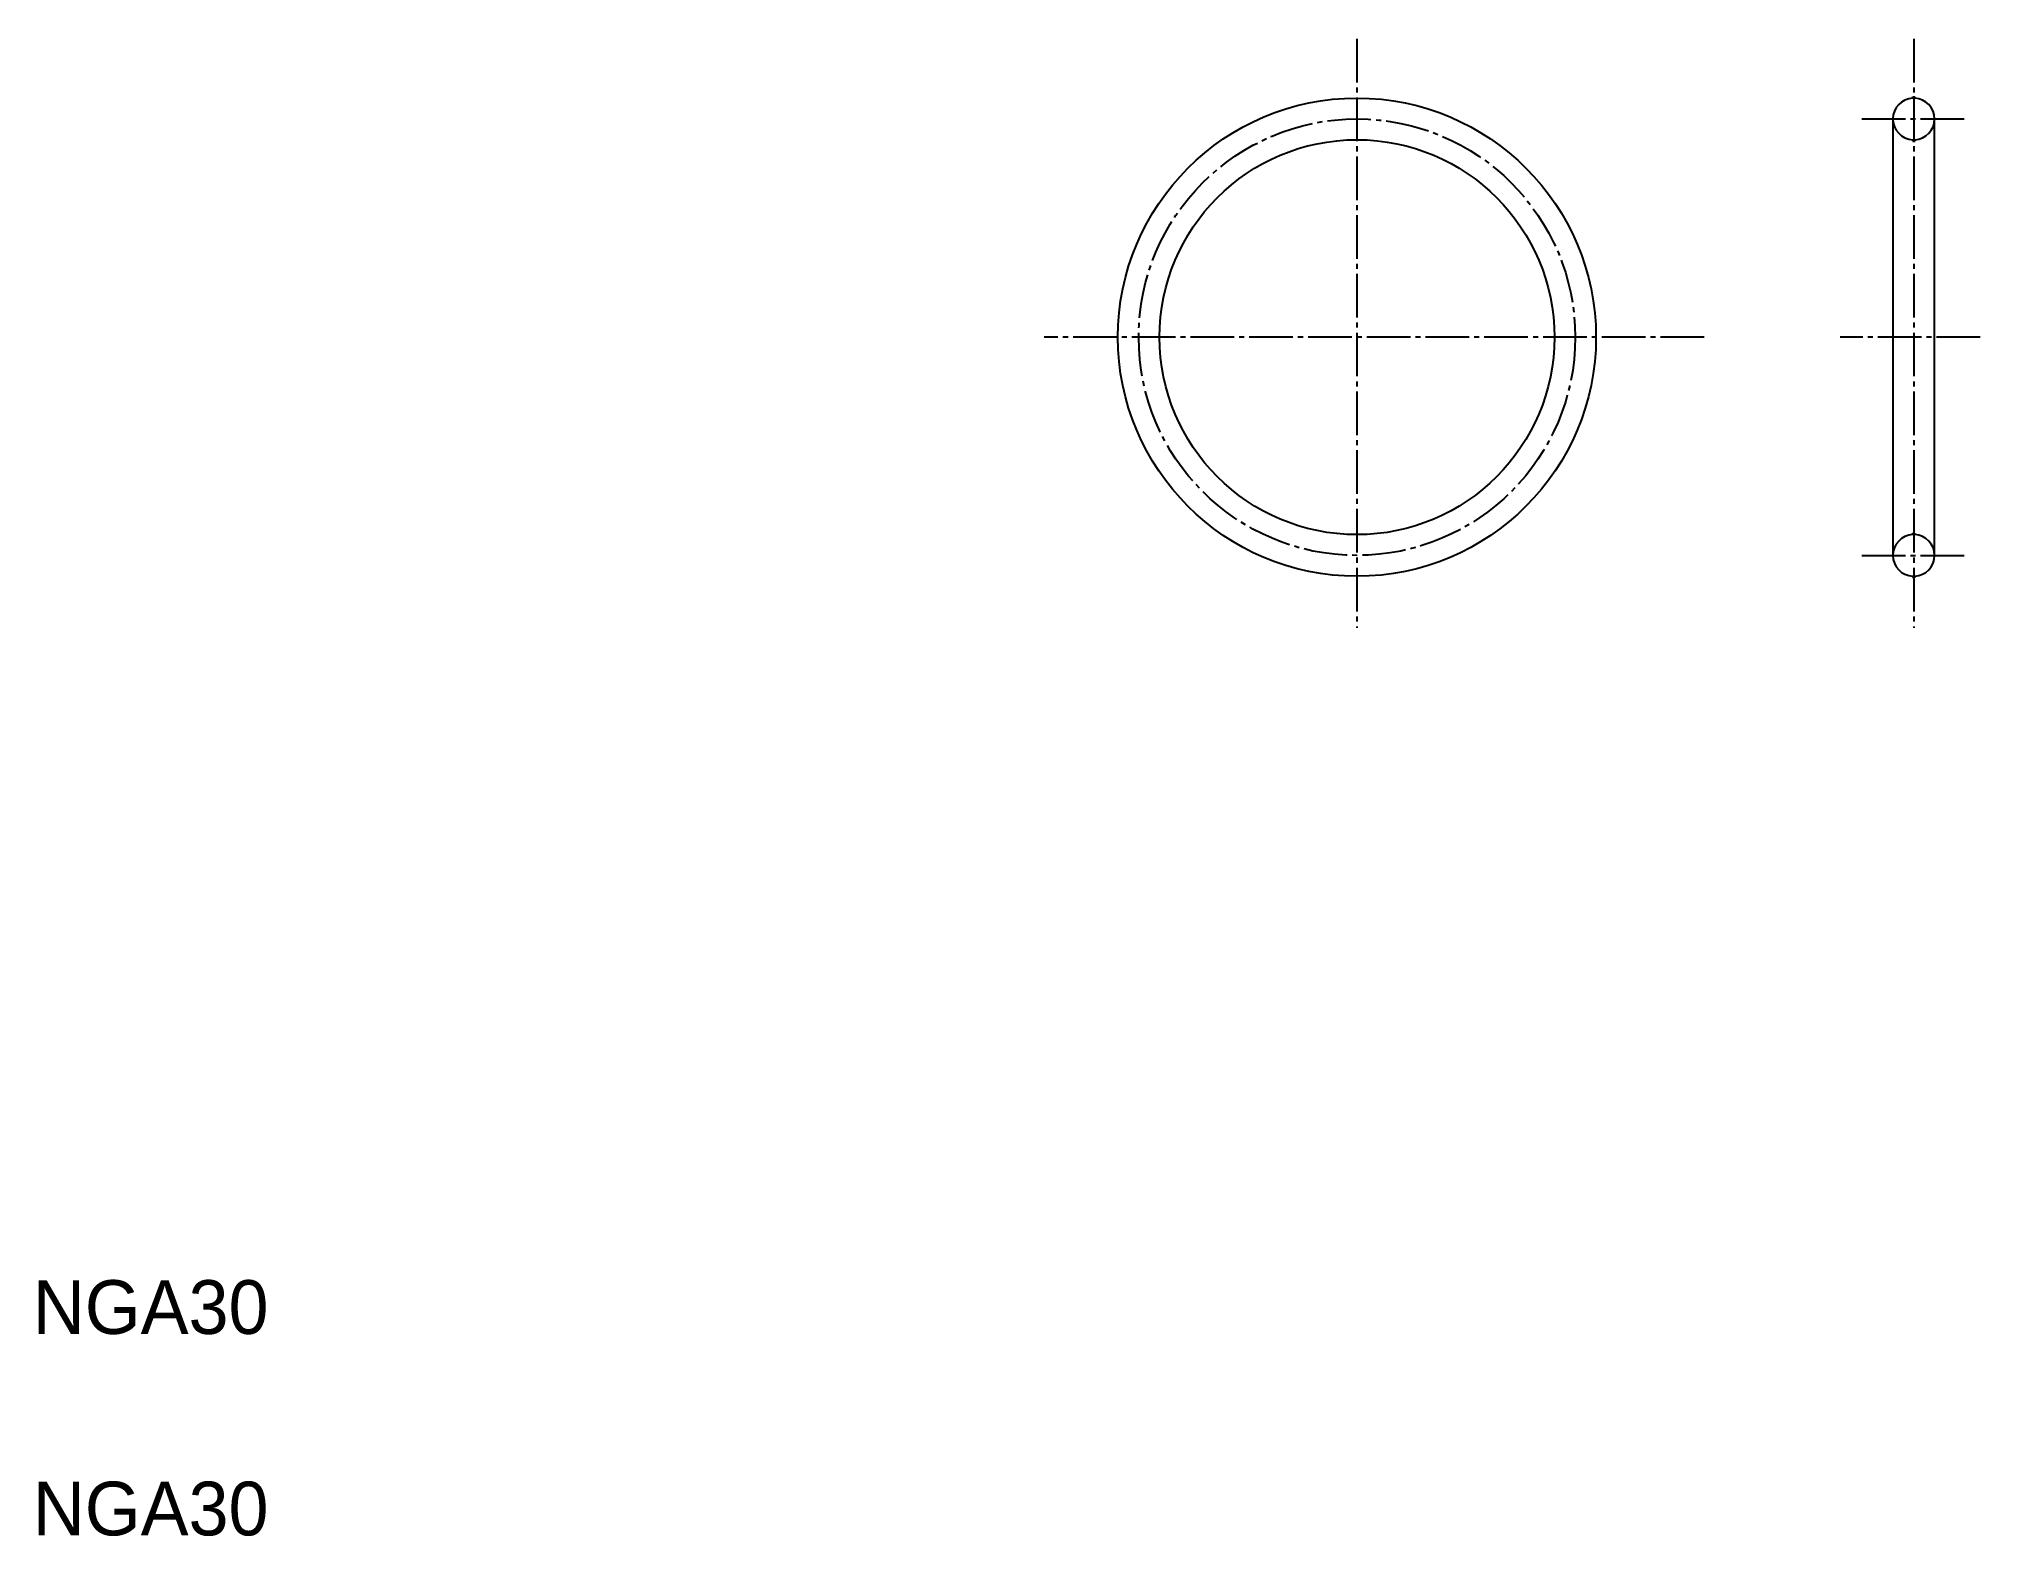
# Model space of a CAD drawing. Extents: x 10 to 155, y 10 to 121.
import ezdxf

# ---------------------------------------------------------------- set-up
doc = ezdxf.new("R2010")
doc.units = 0
doc.header["$LTSCALE"] = 0.25
doc.linetypes.add('CENTER', pattern=[17.5, 13, -1.5, 1.5, -1.5])
doc.layers.get('0').update_dxf_attribs({"linetype": 'CONTINUOUS'})
doc.layers.add('CENTER', color=1, linetype='CENTER')

msp = doc.modelspace()

# ---------------------------------------------------------------- linework, layer by layer
at = {"color": 7, "linetype": 'CONTINUOUS'}
for p, q in [((149.97, 117.11), (150.12, 117.11)), ((149.97, 117.01), (149.97, 117.11)), ((150.12, 117.01), (150.12, 117.11)), ((148.5, 115.46), (148.5, 82.96)), ((151.6, 82.96), (151.6, 115.46)), ((149.97, 113.92), (149.97, 113.81)), ((149.97, 113.81), (150.12, 113.81)), ((150.12, 113.92), (150.12, 113.81)), ((149.97, 84.61), (150.12, 84.61)), ((149.97, 84.51), (149.97, 84.61)), ((150.12, 84.51), (150.12, 84.61)), ((149.97, 81.42), (149.97, 81.31)), ((149.97, 81.31), (150.12, 81.31)), ((150.12, 81.42), (150.12, 81.31))]:
    msp.add_line(p, q, dxfattribs=at)
for p, q in [((148.5, 107.34), (148.5, 107.34)), ((148.5, 99.21), (148.5, 99.21))]:
    msp.add_line(p, q)
for radius in [17.8, 14.7]:
    msp.add_circle((108.59, 99.21), radius, dxfattribs=at)
for centre, start, end in [((150.05, 115.46), 92.7735, 267.2265), ((150.05, 115.46), 272.7735, 87.2265), ((150.05, 82.96), 92.7735, 267.2265), ((150.05, 82.96), 272.7735, 87.2265)]:
    msp.add_arc(centre, 1.55, start, end, dxfattribs=at)
at = {"layer": 'CENTER', "color": 1, "linetype": 'CENTER'}
for p, q in [((108.59, 121.42), (108.59, 77.56)), ((150.05, 121.42), (150.05, 77.56)), ((146.18, 115.46), (153.91, 115.46)), ((134.45, 99.21), (85.29, 99.21)), ((155, 99.21), (144.56, 99.21)), ((146.18, 82.96), (153.91, 82.96))]:
    msp.add_line(p, q, dxfattribs=at)
msp.add_circle((108.59, 99.21), 16.25, dxfattribs=at)

# ---------------------------------------------------------------- texts
for p in [(10, 25), (10, 10)]:
    msp.add_text('NGA30', height=4).set_placement(p)

doc.saveas('drawing.dxf')
